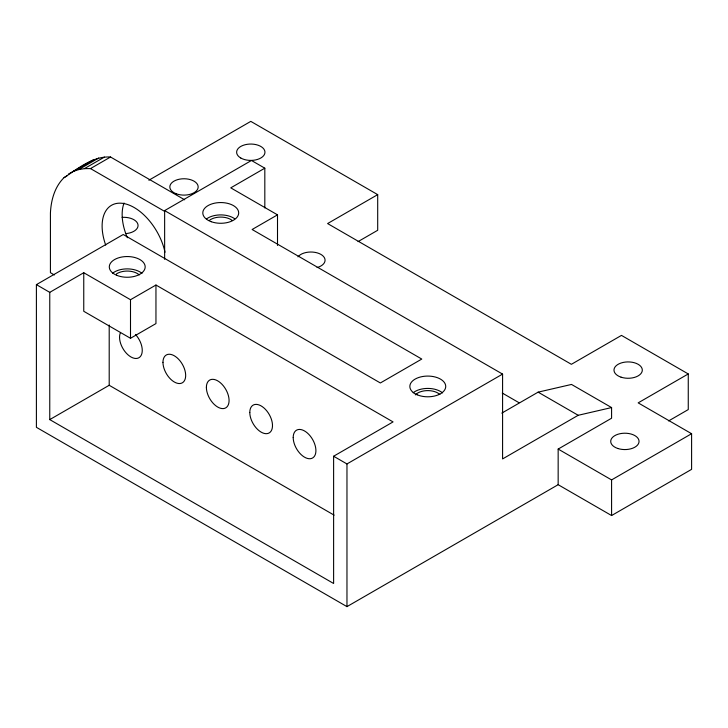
<?xml version="1.0" encoding="UTF-8"?>
<svg xmlns="http://www.w3.org/2000/svg" width="728" height="728" viewBox="0 0 728 728"><rect width="100%" height="100%" fill="white"/><g stroke="black" fill="none" stroke-linecap="round" stroke-linejoin="round"><path stroke-width="1.09" d="M184.675 199.809L110.538 157.011C92.756 155.974 78.051 168.623 64.028 177.65C54.636 186.859 51.015 200.282 50.423 213.077L50.423 272.691L54.363 274.966M85.822 164.674L88.452 162.553M68.414 174.129L93.348 159.869M64.028 177.65L66.885 175.994M73.31 171.435L78.66 169.597L98.69 158.031M78.66 169.597L84.403 168.641L104.441 157.075M84.403 168.641L90.5 168.578L110.538 157.011M148.867 180.226L250.796 121.376L377.696 194.64L377.696 230.276L358.049 241.614M668.613 420.921L688.26 409.582L688.26 373.946L638.165 402.866L691.6 433.715L691.6 469.351L611.584 515.542L558.158 484.693L346.965 606.624L36.4 427.318L36.4 284.639L123.223 234.516L380.362 382.974L421.776 359.059L164.637 210.601L164.637 259.295M164.637 210.601L251.46 160.478L264.819 168.186L264.819 207.953M49.759 292.356L83.756 272.727L130.503 299.718L155.956 285.03L393.056 421.912L333.615 456.238L333.615 583.483L49.759 419.601L49.759 292.356L36.4 284.639M264.819 168.186L230.758 187.851L277.505 214.851L277.505 245.472M277.505 214.851L252.125 229.502L502.584 374.101L502.584 458.931L578.196 415.288L611.584 407.571L611.584 418.218L558.158 449.067L558.158 484.693M377.696 194.64L327.6 223.56L571.38 364.309L621.475 335.39L688.26 373.946M83.756 272.727L83.756 311.284L130.503 338.283L155.956 323.587L155.956 285.03M49.759 419.601L109.2 385.285L334.125 515.142M333.615 456.238L346.965 463.945L502.584 374.101M501.792 413.122L538.119 392.146L571.516 384.439L611.584 407.571M558.158 449.067L611.584 479.916L691.6 433.715M538.119 392.146L578.196 415.288M502.256 393.038L518.982 402.693M90.5 168.578L164.646 211.384M611.584 479.916L611.584 515.542M346.965 463.945L346.965 606.624M130.503 299.718L130.503 338.283M109.2 325.025L109.2 385.285M135.453 334.443A16.061 9.273 60 0 1 141.305 355.091A16.061 9.273 60 0 1 126.353 353.216A16.061 9.273 60 0 1 120.502 332.569M122.104 217.381A14.169 8.181 0 0 1 137.947 224.452A14.169 8.181 0 0 1 125.689 233.606M127.364 237.71A45.336 26.172 60 0 1 124.051 203.03M105.706 245.127A45.336 26.172 60 0 1 122.377 203.321A45.336 26.172 60 0 1 165.019 252.252M116.362 273.992A14.169 8.181 0 0 1 139.239 274.902M209.145 220.557A14.169 8.181 0 0 1 232.068 220.347M415.324 394.885A14.169 8.181 0 0 1 439.849 394.494M112.631 273.218A17.945 10.365 0 0 1 141.987 273.346M206.606 218.873A17.945 10.365 0 0 1 234.662 218.728M413.186 392.756A17.945 10.365 0 0 1 442.533 392.883M297.97 256.848A14.169 8.181 0 0 1 320.775 254.327A14.169 8.181 0 0 1 317.08 267.558M162.963 362.344A16.061 9.273 60 0 0 179.998 383.529A16.061 9.273 60 0 0 179.998 360.824A16.061 9.273 60 0 0 162.963 362.344M206.379 387.405A16.061 9.273 60 0 0 223.405 408.59A16.061 9.273 60 0 0 223.405 385.886A16.061 9.273 60 0 0 206.379 387.405M249.795 412.467A16.061 9.273 60 0 0 266.821 433.661A16.061 9.273 60 0 0 266.821 410.947A16.061 9.273 60 0 0 249.795 412.467M293.202 437.537A16.061 9.273 60 0 0 310.237 458.722A16.061 9.273 60 0 0 310.237 436.008A16.061 9.273 60 0 0 293.202 437.537M240.777 158.012A14.169 8.181 0 0 0 264.482 154.345A14.169 8.181 0 0 0 247.129 144.326A14.169 8.181 0 0 0 240.777 158.012M617.79 448.475A14.169 8.181 0 0 0 639.048 441.386A14.169 8.181 0 0 0 617.79 434.307A14.169 8.181 0 0 0 617.79 448.475M621.066 377.177A14.169 8.181 0 0 0 642.314 370.088A14.169 8.181 0 0 0 621.066 363.008A14.169 8.181 0 0 0 621.066 377.177M116.58 275.239A17.945 10.365 0 0 0 145.063 268.068A17.945 10.365 0 0 0 120.056 257.403A17.945 10.365 0 0 0 116.58 275.239M211.22 221.703A17.945 10.365 0 0 0 238.675 213.286A17.945 10.365 0 0 0 212.321 203.767A17.945 10.365 0 0 0 211.22 221.703M417.126 394.776A17.945 10.365 0 0 0 445.618 387.596A17.945 10.365 0 0 0 420.611 376.94A17.945 10.365 0 0 0 417.126 394.776M176.185 193.757A14.169 8.181 0 0 0 198.143 187.424A14.169 8.181 0 0 0 177.678 179.616A14.169 8.181 0 0 0 176.185 193.757"/></g></svg>
